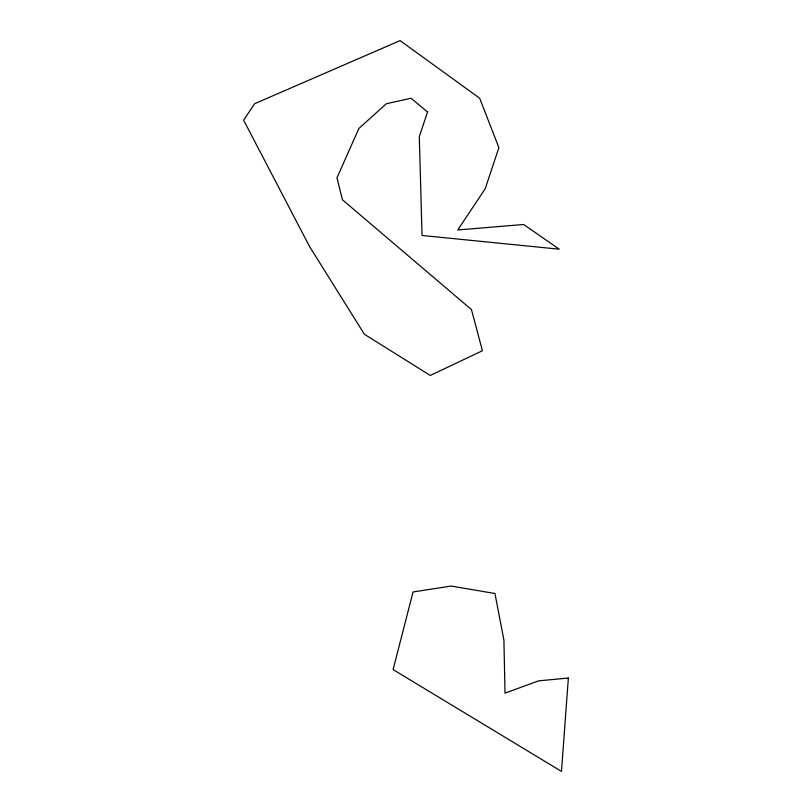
<?xml version="1.0" encoding="UTF-8"?>
<svg xmlns="http://www.w3.org/2000/svg" width="812" height="812" viewBox="0 0 812 812"><rect width="100%" height="100%" fill="white"/><g stroke="black" fill="none" stroke-linecap="round" stroke-linejoin="round"><path stroke-width="1.22" d="M568.359 678.03L561.478 771.4L393.099 669.585L413.064 591.948L451.208 586.061L494.955 593.511L503.917 640.049L505.013 693.133L538.62 680.852L568.359 678.03M427.528 111.965L419.296 136.66L422.047 235.47L559.275 249.193L523.598 224.488L457.724 229.979L485.17 188.81L498.893 147.642L479.679 98.242L400.083 40.6L254.623 103.723L243.641 120.196L309.514 246.452L364.405 334.28L430.279 375.448L482.429 350.743L471.447 309.575L342.451 199.793L336.96 177.828L358.914 128.428L386.36 103.723L411.065 98.242L427.528 111.965"/></g></svg>
